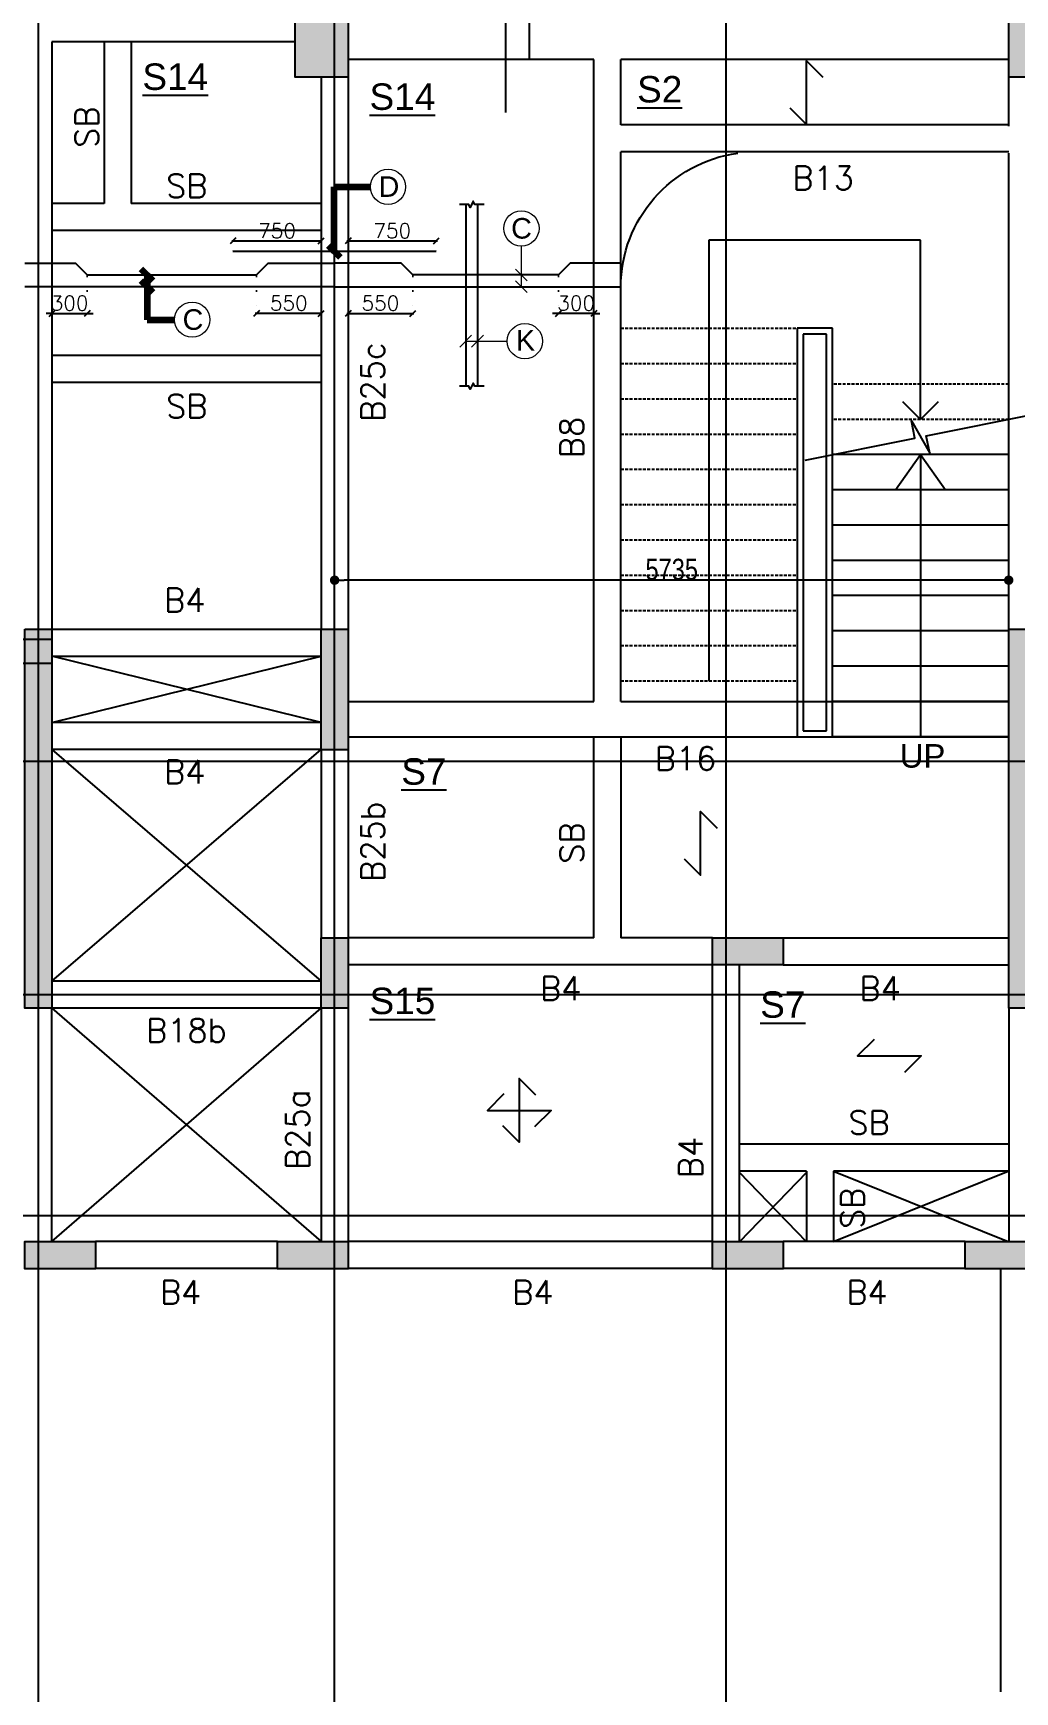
# Model space of a CAD drawing. Header units: millimetres. Extents: x 1772430 to 1864909, y -1443517 to -1381610.
# Drawn here: x 1795846 to 1804198, y -1421795 to -1407685 of the extents above; entities that cross this region are included whole.
import ezdxf

# ---------------------------------------------------------------- set-up
doc = ezdxf.new("R2010")
doc.units = ezdxf.units.MM
doc.header["$LTSCALE"] = 100
doc.header["$MEASUREMENT"] = 0
doc.header["$PDMODE"] = 98
for name, pattern in [('1', [0]), ('ACAD_ISO02W100', [15, 12, -3]), ('CENTER2', [28.575, 19.05, -3.175, 3.175, -3.175]), ('CONTINOUS', [0]), ('DASHED', [0.75, 0.5, -0.25]), ('DOT', [0.25, 0, -0.25]), ('HIDDEN', [0.375, 0.25, -0.125])]:
    doc.linetypes.add(name, pattern=pattern)
for name, color, linetype in [('BEAM NO', 7, '1'), ('BEAM-230X450', 31, 'Continuous'), ('BEAM-230X600', 150, 'Continuous'), ('BEAM-300X450', 6, 'Continuous'), ('BEAM-300X600', 4, 'Continuous'), ('BEAM-375X900', 22, 'Continuous'), ('BEAM-450X275', 7, 'Continuous'), ('DIM', 191, 'Continuous'), ('s-steel', 1, 'Continuous'), ('S-STRU. CUTOUT', 3, 'Continuous'), ('SLAB NO.', 4, 'Continuous'), ('Stair', 7, 'Continuous'), ('STEEL', 1, 'Continuous'), ('STR.COLUMN', 1, 'Continuous')]:
    doc.layers.add(name, color=color, linetype=linetype)
for name, color, linetype, lineweight in [('CENTER_LINE', 8, 'CENTER2', 25), ('GRID', 252, 'ACAD_ISO02W100', 9), ('LEADER', 191, 'Continuous', 15), ('S-B5-230X600', 120, 'HIDDEN', 25), ('SLAB STEEL MARK', 133, 'Continuous', 30)]:
    doc.layers.add(name, color=color, linetype=linetype, lineweight=lineweight)
doc.styles.add('1-100', font='arial.ttf', dxfattribs={"height": 120})
doc.styles.add('AR', font='', dxfattribs={"width": 0.8})
doc.styles.add('DEEPAK', font='arial.ttf')
doc.styles.add('ROMANS', font='romans.shx')
doc.styles.add('RS', font='romans.shx', dxfattribs={"width": 0.9})
doc.styles.get("Standard").update_dxf_attribs({"font": 'arial.ttf'})
doc.styles.add('style1', font='arial.ttf')
doc.styles.get('AR').set_extended_font_data('Arial Unicode MS')
doc.dimstyles.new('100', dxfattribs={"dimtxt": 180, "dimasz": 80, "dimexe": 0.18, "dimexo": 0.0625, "dimgap": 1, "dimtad": 1, "dimdec": 0, "dimzin": 0, "dimdsep": 46, "dimtxsty": 'AR', "dimblk": 'DOT', "dimcen": 0.09, "dimse1": 1, "dimse2": 1, "dimclrd": 50, "dimclrt": 256, "dimadec": 0, "dimazin": 0, "dimtfac": 1, "dimtdec": 0, "dimtix": 1, "dimtofl": 0, "dimtmove": 2, "dimatfit": 0, "dimfxl": 1, "dimtolj": 1, "dimtzin": 0, "dimlwd": -1, "dimarcsym": 0})
doc.dimstyles.new('DIM 1-100 1', dxfattribs={"dimtxt": 200, "dimasz": 100, "dimexe": 50, "dimexo": 50, "dimgap": 50, "dimtad": 1, "dimdec": 1, "dimrnd": 5, "dimzin": 0, "dimdsep": 46, "dimtxsty": 'Standard', "dimblk": 'ARCHTICK', "dimcen": 100, "dimdle": 100, "dimclrd": 256, "dimclre": 256, "dimclrt": 256, "dimadec": 0, "dimazin": 0, "dimtfac": 1, "dimtdec": 1, "dimtix": 1, "dimtofl": 0, "dimtmove": 1, "dimatfit": 3, "dimldrblk": 'OPEN90', "dimfxl": 1, "dimtolj": 1, "dimtzin": 0, "dimlwd": -1, "dimlwe": -1, "dimarcsym": 0})
doc.dimstyles.new('KRUNAL-MM', dxfattribs={"dimtxt": 50, "dimasz": 35, "dimexe": 25, "dimexo": 0, "dimgap": 15, "dimtad": 1, "dimdec": 0, "dimzin": 0, "dimdsep": 46, "dimtxsty": 'RS', "dimblk": 'OBLIQUE', "dimcen": 0, "dimdle": 25, "dimclrd": 256, "dimclre": 256, "dimclrt": 7, "dimadec": 0, "dimazin": 0, "dimtfac": 1, "dimtdec": 0, "dimtix": 1, "dimtmove": 0, "dimatfit": 2, "dimfxl": 1, "dimtolj": 1, "dimtzin": 0, "dimlwd": -1, "dimlwe": -1, "dimarcsym": 0})
doc.dimstyles.new('pag', dxfattribs={"dimtxt": 180, "dimasz": 150, "dimexe": 100, "dimexo": 0, "dimgap": 50, "dimtad": 1, "dimdec": 0, "dimzin": 0, "dimdsep": 46, "dimtxsty": 'ROMANS', "dimblk": 'OBLIQUE', "dimcen": 0, "dimdle": 100, "dimclrd": 256, "dimclre": 256, "dimclrt": 256, "dimadec": 0, "dimazin": 0, "dimtfac": 1, "dimtdec": 0, "dimtmove": 2, "dimatfit": 3, "dimfxl": 1, "dimtolj": 1, "dimtzin": 0, "dimlwd": -1, "dimlwe": -1, "dimarcsym": 0})

# ---------------------------------------------------------------- blocks, each defined once
blk = doc.blocks.new('FIRST FLOOR COLUMNS')
at = {"layer": 'CENTER_LINE', "ltscale": 50}
for p, q in [((12075, -41448), (12075, 12223)), ((17925, -41973), (17925, 11660)), ((14595, -42257), (14595, 11405)), ((68022, -18245), (-4699, -18245)), ((25354, -20230), (-4699, -20230)), ((68022, -22110), (-4699, -22110))]:
    blk.add_line(p, q, dxfattribs=at)
blk = doc.blocks.new('_ArchTick')
at = {"color": 0, "linetype": 'ByBlock', "const_width": 0.15}
blk.add_lwpolyline([(-0.5, -0.5), (0.5, 0.5)], dxfattribs=at)
blk = doc.blocks.new('_Open90')
at = {"color": 0, "linetype": 'ByBlock', "lineweight": -2}
for p, q in [((-0.5, 0.5), (0, 0)), ((0, 0), (-1, 0)), ((0, 0), (-0.5, -0.5))]:
    blk.add_line(p, q, dxfattribs=at)
blk = doc.blocks.new('COL')
at = {"layer": 'STR.COLUMN', "transparency": 33554687}
h = blk.add_hatch(color=256, dxfattribs=at)
h.dxf.hatch_style = 1
h.paths.add_polyline_path([(1798076, -1412174), (1798526, -1412174), (1798526, -1411424), (1798076, -1411424)])
h = blk.add_hatch(color=256, dxfattribs=at)
h.dxf.hatch_style = 1
h.paths.add_polyline_path([(1804146, -1412174), (1804596, -1412174), (1804596, -1411424), (1804146, -1411424)])
h = blk.add_hatch(color=256, dxfattribs=at)
h.dxf.hatch_style = 1
h.paths.add_polyline_path([(1795776, -1416869), (1795776, -1420094), (1796006, -1420094), (1796006, -1416869)])
h = blk.add_hatch(color=256, dxfattribs=at)
h.dxf.hatch_style = 1
h.paths.add_polyline_path([(1798296, -1417894), (1798526, -1417894), (1798526, -1416869), (1798296, -1416869)])
h = blk.add_hatch(color=256, dxfattribs=at)
h.dxf.hatch_style = 1
h.paths.add_polyline_path([(1804146, -1416869), (1804146, -1420094), (1804376, -1420094), (1804376, -1416869)])
h = blk.add_hatch(color=256, dxfattribs=at)
h.dxf.hatch_style = 1
h.paths.add_polyline_path([(1798296, -1420094), (1798526, -1420094), (1798526, -1419494), (1798296, -1419494)])
h = blk.add_hatch(color=256, dxfattribs=at)
h.dxf.hatch_style = 1
h.paths.add_polyline_path([(1801626, -1419494), (1801626, -1419724), (1802226, -1419724), (1802226, -1419494)])
h = blk.add_hatch(color=256, dxfattribs=at)
h.dxf.hatch_style = 1
h.paths.add_polyline_path([(1795776, -1422079), (1795776, -1422309), (1796376, -1422309), (1796376, -1422079)])
h = blk.add_hatch(color=256, dxfattribs=at)
h.dxf.hatch_style = 1
h.paths.add_polyline_path([(1797926, -1422079), (1797926, -1422309), (1798526, -1422309), (1798526, -1422079)])
h = blk.add_hatch(color=256, dxfattribs=at)
h.dxf.hatch_style = 1
h.paths.add_polyline_path([(1801626, -1422079), (1801626, -1422309), (1802226, -1422309), (1802226, -1422079)])
h = blk.add_hatch(color=256, dxfattribs=at)
h.dxf.hatch_style = 1
h.paths.add_polyline_path([(1803776, -1422079), (1803776, -1422309), (1804376, -1422309), (1804376, -1422079)])
at = {"layer": 'STR.COLUMN', "color": 5}
for points in [[(1798076, -1411424), (1798526, -1411424), (1798526, -1412174), (1798076, -1412174), (1798076, -1411424)], [(1804146, -1411424), (1804596, -1411424), (1804596, -1412174), (1804146, -1412174), (1804146, -1411424)], [(1795776, -1416869), (1796006, -1416869), (1796006, -1420094), (1795776, -1420094), (1795776, -1416869)], [(1798296, -1416869), (1798526, -1416869), (1798526, -1417894), (1798296, -1417894), (1798296, -1416869)], [(1804146, -1416869), (1804376, -1416869), (1804376, -1420094), (1804146, -1420094), (1804146, -1416869)], [(1798296, -1419494), (1798526, -1419494), (1798526, -1420094), (1798296, -1420094), (1798296, -1419494)], [(1802226, -1419494), (1802226, -1419724), (1801626, -1419724), (1801626, -1419494), (1802226, -1419494)]]:
    blk.add_lwpolyline(points, dxfattribs=at)
for points in [[(1796376, -1422079), (1796376, -1422309), (1795776, -1422309), (1795776, -1422079), (1796376, -1422079)], [(1798526, -1422079), (1798526, -1422309), (1797926, -1422309), (1797926, -1422079), (1798526, -1422079)], [(1802226, -1422079), (1802226, -1422309), (1801626, -1422309), (1801626, -1422079), (1802226, -1422079)], [(1804376, -1422079), (1804376, -1422309), (1803776, -1422309), (1803776, -1422079), (1804376, -1422079)]]:
    blk.add_lwpolyline(points, close=True, dxfattribs=at)
blk = doc.blocks.new('_Oblique')
at = {"color": 0, "linetype": 'ByBlock', "lineweight": -2}
blk.add_line((-0.5, -0.5), (0.5, 0.5), dxfattribs=at)
blk = doc.blocks.new('*D77')
at = {"layer": 'Defpoints', "color": 0, "transparency": 16777216}
for p in [(1798526, -1409841), (1799076, -1409741), (1799076, -1410069)]:
    blk.add_point(p, dxfattribs=at)
at = {"layer": 'DIM', "color": 191, "linetype": 'DOT', "ltscale": 5, "transparency": 16777216}
for p, q in [((1798526, -1409851), (1798526, -1410079)), ((1799076, -1409751), (1799076, -1410079))]:
    blk.add_line(p, q, dxfattribs=at)
at = {"layer": 'DIM', "color": 191, "ltscale": 5, "transparency": 16777216}
blk.add_line((1798516, -1410069), (1799086, -1410069), dxfattribs=at)
at = {"layer": 'DIM', "color": 191, "linetype": 'ByBlock', "transparency": 16777216, "xscale": 50, "yscale": 50, "zscale": 50, "rotation": 180}
blk.add_blockref('_Oblique', (1798526, -1410069), dxfattribs=at)
at = {"layer": 'DIM', "color": 191, "linetype": 'ByBlock', "transparency": 16777216, "xscale": 50, "yscale": 50, "zscale": 50}
blk.add_blockref('_Oblique', (1799076, -1410069), dxfattribs=at)
at = {"layer": 'DIM', "color": 7, "transparency": 16777216, "insert": (1798801, -1409981), "char_height": 125, "attachment_point": 5, "style": 'ROMANS'}
blk.add_mtext('\\A1;550', dxfattribs=at)
blk = doc.blocks.new('*D78')
at = {"layer": 'Defpoints', "color": 0, "transparency": 16777216}
for p in [(1800316, -1409741), (1800616, -1409841), (1800316, -1410069)]:
    blk.add_point(p, dxfattribs=at)
at = {"layer": 'DIM', "color": 191, "linetype": 'DOT', "ltscale": 5, "transparency": 16777216}
for p, q in [((1800316, -1409751), (1800316, -1410079)), ((1800616, -1409851), (1800616, -1410079))]:
    blk.add_line(p, q, dxfattribs=at)
at = {"layer": 'DIM', "color": 191, "ltscale": 5, "transparency": 16777216}
for p, q in [((1800316, -1410069), (1800266, -1410069)), ((1800626, -1410069), (1800306, -1410069)), ((1800616, -1410069), (1800666, -1410069))]:
    blk.add_line(p, q, dxfattribs=at)
at = {"layer": 'DIM', "color": 191, "linetype": 'ByBlock', "transparency": 16777216, "xscale": 50, "yscale": 50, "zscale": 50}
blk.add_blockref('_Oblique', (1800316, -1410069), dxfattribs=at)
at = {"layer": 'DIM', "color": 191, "linetype": 'ByBlock', "transparency": 16777216, "xscale": 50, "yscale": 50, "zscale": 50, "rotation": 180}
blk.add_blockref('_Oblique', (1800616, -1410069), dxfattribs=at)
at = {"layer": 'DIM', "color": 7, "transparency": 16777216, "insert": (1800466, -1409981), "char_height": 125, "attachment_point": 5, "style": 'ROMANS'}
blk.add_mtext('\\A1;300', dxfattribs=at)
blk = doc.blocks.new('*D116')
at = {"layer": 'Defpoints', "color": 0, "transparency": 16777216}
for p in [(1797746, -1409741), (1798296, -1409841), (1797746, -1410069)]:
    blk.add_point(p, dxfattribs=at)
at = {"layer": 'DIM', "color": 191, "linetype": 'DOT', "ltscale": 5, "transparency": 16777216}
for p, q in [((1797746, -1409751), (1797746, -1410079)), ((1798296, -1409851), (1798296, -1410079))]:
    blk.add_line(p, q, dxfattribs=at)
at = {"layer": 'DIM', "color": 191, "ltscale": 5, "transparency": 16777216}
blk.add_line((1798306, -1410069), (1797736, -1410069), dxfattribs=at)
at = {"layer": 'DIM', "color": 191, "linetype": 'ByBlock', "transparency": 16777216, "xscale": 50, "yscale": 50, "zscale": 50, "rotation": 180}
blk.add_blockref('_Oblique', (1797746, -1410069), dxfattribs=at)
at = {"layer": 'DIM', "color": 191, "linetype": 'ByBlock', "transparency": 16777216, "xscale": 50, "yscale": 50, "zscale": 50}
blk.add_blockref('_Oblique', (1798296, -1410069), dxfattribs=at)
at = {"layer": 'DIM', "color": 7, "transparency": 16777216, "insert": (1798021, -1409981), "char_height": 125, "attachment_point": 5, "style": 'ROMANS'}
blk.add_mtext('\\A1;550', dxfattribs=at)
blk = doc.blocks.new('*D117')
at = {"layer": 'Defpoints', "color": 0, "transparency": 16777216}
for p in [(1796006, -1409841), (1796306, -1409741), (1796306, -1410069)]:
    blk.add_point(p, dxfattribs=at)
at = {"layer": 'DIM', "color": 191, "linetype": 'DOT', "ltscale": 5, "transparency": 16777216}
for p, q in [((1796006, -1409851), (1796006, -1410079)), ((1796306, -1409751), (1796306, -1410079))]:
    blk.add_line(p, q, dxfattribs=at)
at = {"layer": 'DIM', "color": 191, "ltscale": 5, "transparency": 16777216}
for p, q in [((1796006, -1410069), (1795956, -1410069)), ((1795996, -1410069), (1796316, -1410069)), ((1796306, -1410069), (1796356, -1410069))]:
    blk.add_line(p, q, dxfattribs=at)
at = {"layer": 'DIM', "color": 191, "linetype": 'ByBlock', "transparency": 16777216, "xscale": 50, "yscale": 50, "zscale": 50}
blk.add_blockref('_Oblique', (1796006, -1410069), dxfattribs=at)
at = {"layer": 'DIM', "color": 191, "linetype": 'ByBlock', "transparency": 16777216, "xscale": 50, "yscale": 50, "zscale": 50, "rotation": 180}
blk.add_blockref('_Oblique', (1796306, -1410069), dxfattribs=at)
at = {"layer": 'DIM', "color": 7, "transparency": 16777216, "insert": (1796156, -1409981), "char_height": 125, "attachment_point": 5, "style": 'ROMANS'}
blk.add_mtext('\\A1;300', dxfattribs=at)
blk = doc.blocks.new('*D118')
at = {"layer": 'Defpoints', "color": 0, "transparency": 16777216}
for p in [(1797546, -1409541), (1798296, -1409452), (1798296, -1409541)]:
    blk.add_point(p, dxfattribs=at)
at = {"layer": 'DIM', "color": 191, "linetype": 'DOT', "ltscale": 5, "transparency": 16777216}
for p, q in [((1797546, -1409531), (1797546, -1409442)), ((1798296, -1409531), (1798296, -1409442))]:
    blk.add_line(p, q, dxfattribs=at)
at = {"layer": 'DIM', "color": 191, "ltscale": 5, "transparency": 16777216}
blk.add_line((1797536, -1409452), (1798306, -1409452), dxfattribs=at)
at = {"layer": 'DIM', "color": 191, "linetype": 'ByBlock', "transparency": 16777216, "xscale": 50, "yscale": 50, "zscale": 50, "rotation": 180}
blk.add_blockref('_Oblique', (1797546, -1409452), dxfattribs=at)
at = {"layer": 'DIM', "color": 191, "linetype": 'ByBlock', "transparency": 16777216, "xscale": 50, "yscale": 50, "zscale": 50}
blk.add_blockref('_Oblique', (1798296, -1409452), dxfattribs=at)
at = {"layer": 'DIM', "color": 7, "transparency": 16777216, "insert": (1797921, -1409365), "char_height": 125, "attachment_point": 5, "style": 'ROMANS'}
blk.add_mtext('\\A1;750', dxfattribs=at)
blk = doc.blocks.new('*D119')
at = {"layer": 'Defpoints', "color": 0, "transparency": 16777216}
for p in [(1798526, -1409541), (1799276, -1409452), (1799276, -1409541)]:
    blk.add_point(p, dxfattribs=at)
at = {"layer": 'DIM', "color": 191, "linetype": 'DOT', "ltscale": 5, "transparency": 16777216}
for p, q in [((1798526, -1409531), (1798526, -1409442)), ((1799276, -1409531), (1799276, -1409442))]:
    blk.add_line(p, q, dxfattribs=at)
at = {"layer": 'DIM', "color": 191, "ltscale": 5, "transparency": 16777216}
blk.add_line((1798516, -1409452), (1799286, -1409452), dxfattribs=at)
at = {"layer": 'DIM', "color": 191, "linetype": 'ByBlock', "transparency": 16777216, "xscale": 50, "yscale": 50, "zscale": 50, "rotation": 180}
blk.add_blockref('_Oblique', (1798526, -1409452), dxfattribs=at)
at = {"layer": 'DIM', "color": 191, "linetype": 'ByBlock', "transparency": 16777216, "xscale": 50, "yscale": 50, "zscale": 50}
blk.add_blockref('_Oblique', (1799276, -1409452), dxfattribs=at)
at = {"layer": 'DIM', "color": 7, "transparency": 16777216, "insert": (1798901, -1409365), "char_height": 125, "attachment_point": 5, "style": 'ROMANS'}
blk.add_mtext('\\A1;750', dxfattribs=at)
blk = doc.blocks.new('*U41')
at = {"layer": 'STEEL'}
for points in [[(707738, 27916), (707888, 27766), (707888, 28344), (708038, 28194)], [(707749, 28205), (707599, 28055), (708177, 28055), (708027, 27905)]]:
    blk.add_lwpolyline(points, dxfattribs=at)
blk = doc.blocks.new('*U321')
at = {"layer": 'STEEL'}
blk.add_lwpolyline([(707738, 27916), (707888, 27766), (707888, 28344), (708038, 28194)], dxfattribs=at)
blk = doc.blocks.new('*U166')
at = {"layer": 'STEEL'}
blk.add_lwpolyline([(707738, 27916), (707888, 27766), (707888, 28344), (708038, 28194)], dxfattribs=at)
blk = doc.blocks.new('*U327')
at = {"layer": 'STEEL'}
blk.add_lwpolyline([(707738, 27916), (707888, 27766), (707888, 28344), (708038, 28194)], dxfattribs=at)
blk = doc.blocks.new('_Dot')
at = {"linetype": 'ByBlock', "lineweight": -2}
blk.add_line((-0.5, 0), (-1, 0), dxfattribs=at)
at = {"linetype": 'ByBlock', "const_width": 0.5}
blk.add_lwpolyline([(-0.25, 0, 1), (0.25, 0, 1)], format="xyb", close=True, dxfattribs=at)
blk = doc.blocks.new('*D386')
at = {"color": 50, "transparency": 16777216}
blk.add_line((1804066, -1412338), (1798491, -1412338), dxfattribs=at)
at = {"layer": 'Defpoints', "color": 0, "transparency": 16777216}
for p in [(1798411, -1412338), (1798411, -1413670), (1804146, -1413670)]:
    blk.add_point(p, dxfattribs=at)
at = {"color": 50, "transparency": 16777216, "xscale": 80, "yscale": 80, "zscale": 80, "rotation": 180}
blk.add_blockref('_Dot', (1798411, -1412338), dxfattribs=at)
at = {"color": 50, "transparency": 16777216, "xscale": 80, "yscale": 80, "zscale": 80}
blk.add_blockref('_Dot', (1804146, -1412338), dxfattribs=at)
at = {"transparency": 16777216, "insert": (1801279, -1412247), "char_height": 180, "attachment_point": 5, "style": 'AR'}
blk.add_mtext('\\A1;5735', dxfattribs=at)
blk = doc.blocks.new('G$C1250C493')
at = {"layer": 'Stair', "color": 251, "linetype": 'DASHED', "ltscale": 0.5}
for p, q in [((-3300, -2885), (-1800, -2885)), ((-3300, -3185), (-1800, -3185)), ((0, -3360), (-1500, -3360)), ((-3300, -3485), (-1800, -3485)), ((0, -3660), (-1500, -3660)), ((-3300, -3785), (-1800, -3785)), ((-3300, -4085), (-1800, -4085)), ((-3300, -4385), (-1800, -4385)), ((-3300, -4685), (-1800, -4685)), ((-3300, -4985), (-1800, -4985)), ((-3300, -5285), (-1800, -5285)), ((-3300, -5585), (-1800, -5585)), ((-3300, -5885), (-1800, -5885))]:
    blk.add_line(p, q, dxfattribs=at)
at = {"layer": 'Stair', "color": 251}
for p, q in [((0, -3960), (-1500, -3960)), ((0, -4260), (-1500, -4260)), ((0, -4560), (-1500, -4560)), ((0, -4860), (-1500, -4860)), ((0, -5160), (-1500, -5160)), ((0, -5460), (-1500, -5460)), ((0, -5760), (-1500, -5760)), ((0, -6060), (-1500, -6060)), ((0, -6360), (-1500, -6360))]:
    blk.add_line(p, q, dxfattribs=at)
at = {"layer": 'Stair', "color": 251, "linetype": 'DASHED', "ltscale": 200}
for points in [[(-1800, -2885), (-1800, -6360), (-1500, -6360), (-1500, -2885)], [(-1750, -2935), (-1750, -6310), (-1550, -6310), (-1550, -2935)]]:
    blk.add_lwpolyline(points, close=True, dxfattribs=at)
at = {"layer": 'Stair', "color": 251}
blk.add_lwpolyline([(-1731, -4006), (-799, -3820), (-828, -3673), (-672, -3948), (-701, -3801), (231, -3614)], dxfattribs=at)
at = {"layer": 'Stair', "color": 251, "insert": (-927, -6423), "char_height": 200, "width": 404.63, "attachment_point": 1, "style": '1-100'}
blk.add_mtext('UP', dxfattribs=at)
at = {"layer": 'Stair', "color": 251}
for points, override in [([(-750, -3660), (-750, -2135), (-2550, -2135), (-2550, -5885)], {"dimasz": 300}), ([(-750, -3960), (-750, -6360)], {"dimasz": 300, "dimldrblk": 'Open90'})]:
    blk.add_leader(points, dimstyle='DIM 1-100 1', override=override, dxfattribs=at)

msp = doc.modelspace()

# ---------------------------------------------------------------- linework, layer by layer
at = {"layer": 'BEAM-230X450', "linetype": 'HIDDEN', "ltscale": 750}
for p, q in [((1804146.1, -1408465.3), (1800846.1, -1408465.3)), ((1801840.2, -1408695.3), (1800846.1, -1408695.3))]:
    msp.add_line(p, q, dxfattribs=at)
at = {"layer": 'BEAM-230X450', "linetype": 'CONTINOUS', "ltscale": 750}
msp.add_line((1804146.1, -1408695.3), (1801840.2, -1408695.3), dxfattribs=at)
at = {"layer": 'BEAM-230X600', "linetype": 'HIDDEN', "ltscale": 750}
for p, q in [((1796006.1, -1407759.4), (1796006.1, -1412754.7)), ((1800616.1, -1413370), (1800616.1, -1407909.7)), ((1800846.1, -1408465.3), (1800846.1, -1407909.7)), ((1798296.1, -1408059.7), (1798296.1, -1412754.7)), ((1798526.1, -1408059.7), (1798526.1, -1412754.7)), ((1804146.1, -1408475.4), (1804146.1, -1408059.7)), ((1800846.1, -1409844.8), (1800846.1, -1408695.3)), ((1796006.1, -1412754.7), (1798296.1, -1412754.7)), ((1798526.1, -1413779.7), (1798526.1, -1415379.7)), ((1800616.1, -1415379.7), (1798526.1, -1415379.7)), ((1801626.1, -1415379.7), (1800846.1, -1415379.7)), ((1802226.1, -1415379.7), (1804146.1, -1415379.7)), ((1801626.1, -1415609.7), (1798526.1, -1415609.7)), ((1801626.1, -1417964.7), (1801626.1, -1415609.7)), ((1801856.1, -1417376.4), (1801856.1, -1415609.7)), ((1802226.1, -1415609.7), (1804146.1, -1415609.7)), ((1798526.1, -1415979.7), (1798526.1, -1417964.7)), ((1804146.1, -1415979.7), (1804146.1, -1417364.7)), ((1801626.1, -1417964.7), (1798526.1, -1417964.7))]:
    msp.add_line(p, q, dxfattribs=at)
at = {"layer": 'BEAM-230X600', "linetype": 'CONTINOUS', "ltscale": 750}
for p, q in [((1804146.1, -1412754.7), (1804146.1, -1408705.4)), ((1800846.1, -1413370), (1800846.1, -1409844.8)), ((1796006.1, -1412984.7), (1798296.1, -1412984.7)), ((1798296.1, -1413549.7), (1796006.1, -1413549.7)), ((1798296.1, -1413779.7), (1796006.1, -1413779.7)), ((1798296.1, -1413779.7), (1798296.1, -1415379.7)), ((1798296.1, -1415749.7), (1796006.1, -1415749.7)), ((1796006.1, -1417964.7), (1796006.1, -1415979.7)), ((1798296.1, -1415979.7), (1796006.1, -1415979.7)), ((1798296.1, -1415979.7), (1798296.1, -1417964.7)), ((1797926.1, -1417964.7), (1796376.1, -1417964.7)), ((1797926.1, -1418194.7), (1796376.1, -1418194.7)), ((1803776.1, -1418194.7), (1802226.1, -1418194.7))]:
    msp.add_line(p, q, dxfattribs=at)
at = {"layer": 'BEAM-230X600', "linetype": 'Continuous', "ltscale": 750}
for p, q in [((1801856.1, -1417964.7), (1801856.1, -1417364.7)), ((1804146.1, -1417364.7), (1804146.1, -1417964.7)), ((1803776.1, -1417964.7), (1802226.1, -1417964.7))]:
    msp.add_line(p, q, dxfattribs=at)
at = {"layer": 'BEAM-230X600'}
msp.add_line((1801626.1, -1418194.7), (1798526.1, -1418194.7), dxfattribs=at)
at = {"layer": 'BEAM-230X600', "linetype": 'CONTINOUS', "ltscale": 750}
msp.add_lwpolyline([(1800846.1, -1409844.8, -0.3749228), (1801840.2, -1408705.4, -0.5737351)], format="xyb", dxfattribs=at)
at = {"layer": 'BEAM-300X450', "linetype": 'CONTINOUS', "ltscale": 750}
msp.add_line((1804076.1, -1418194.7), (1804076.1, -1421794.7), dxfattribs=at)
at = {"layer": 'BEAM-300X600', "linetype": 'HIDDEN', "ltscale": 750}
for p, q in [((1800616.1, -1407909.7), (1798526.1, -1407909.7)), ((1804146.1, -1407909.7), (1800846.1, -1407909.7)), ((1798526.1, -1413370), (1800616.1, -1413370)), ((1800846.1, -1413370), (1804146.1, -1413370)), ((1798526.1, -1413670), (1804146.1, -1413670))]:
    msp.add_line(p, q, dxfattribs=at)
at = {"layer": 'BEAM-375X900', "linetype": 'HIDDEN', "ltscale": 750}
msp.add_line((1798076.1, -1407759.6), (1796006.1, -1407759.6), dxfattribs=at)
at = {"layer": 'BEAM-450X275', "linetype": 'HIDDEN', "ltscale": 750}
for p, q in [((1796451.1, -1407759.4), (1796451.1, -1409134.6)), ((1796681.1, -1407759.4), (1796681.1, -1409134.6)), ((1796451.1, -1409134.6), (1796006.1, -1409134.6)), ((1798296.1, -1409134.6), (1796681.1, -1409134.6)), ((1798296.1, -1409364.6), (1796006.1, -1409364.6)), ((1798296.1, -1410426.6), (1796006.1, -1410426.6)), ((1798296.1, -1410656.6), (1796006.1, -1410656.6)), ((1800616.1, -1415379.7), (1800616.1, -1413670)), ((1800846.1, -1413670), (1800846.1, -1415379.7)), ((1804146.1, -1417134.7), (1801856.1, -1417134.7))]:
    msp.add_line(p, q, dxfattribs=at)
at = {"layer": 'BEAM-450X275', "linetype": 'Continuous', "ltscale": 750}
for p, q in [((1802426.1, -1417364.7), (1801856.1, -1417364.7)), ((1802426.1, -1417364.7), (1802426.1, -1417964.7)), ((1804146.1, -1417364.7), (1802656.1, -1417364.7)), ((1802656.1, -1417364.7), (1802656.1, -1417964.7))]:
    msp.add_line(p, q, dxfattribs=at)
at = {"layer": 'LEADER'}
for centre in [(1798865.1, -1408991.7), (1800000.2, -1409345.8), (1797199, -1410122), (1800029.5, -1410304.6)]:
    msp.add_circle(centre, 150, dxfattribs=at)
at = {"layer": 's-steel'}
for points in [[(1799868.6, -1408359.7), (1799868.6, -1407009.7), (1799968.6, -1406909.7), (1799968.6, -1403474.7), (1799868.4, -1403374.7), (1799868.4, -1402544.7)], [(1800068.6, -1407909.7), (1800068.6, -1402544.7)], [(1799682.1, -1409141.2), (1799604, -1409141.2), (1799590.7, -1409115.1), (1799564.8, -1409167.4), (1799551.5, -1409141.2), (1799473, -1409141.2)], [(1799526.8, -1409141.2), (1799526.8, -1410687)], [(1799626.8, -1409141.2), (1799626.8, -1410687)], [(1799276.1, -1409541.4), (1797546.1, -1409541.4)], [(1795776.1, -1409641.4), (1796206.3, -1409641.4), (1796306.3, -1409741.4), (1797746.1, -1409741.4), (1797846.1, -1409641.4), (1798411.1, -1409641.4)], [(1800846.1, -1409641.4), (1800415.9, -1409641.4), (1800315.9, -1409741.4), (1799076.1, -1409741.4), (1798976.1, -1409641.4), (1798411.1, -1409641.4)], [(1798411.1, -1409841.4), (1795776.1, -1409841.4)], [(1798411.1, -1409841.4), (1800846.1, -1409841.4)], [(1799682.1, -1410687), (1799604, -1410687), (1799590.7, -1410660.8), (1799564.8, -1410713.1), (1799551.5, -1410687), (1799473, -1410687)], [(1796006.1, -1412843.6), (1795426.1, -1412843.6), (1795326.1, -1412943.6), (1793526.1, -1412943.6), (1793426.1, -1412843.6), (1792661.1, -1412843.6)], [(1792661.1, -1413043.6), (1796006.1, -1413043.6)]]:
    msp.add_lwpolyline(points, dxfattribs=at)
at = {"layer": 'S-STRU. CUTOUT', "ltscale": 750}
for p, q in [((1798296.1, -1413549.7), (1796006.1, -1412984.7)), ((1796006.1, -1413549.7), (1798296.1, -1412984.7)), ((1796006.1, -1415749.7), (1798296.1, -1413779.7)), ((1796006.1, -1413779.7), (1798296.1, -1415749.7)), ((1796006.1, -1417964.7), (1798296.1, -1415979.7)), ((1796006.1, -1415979.7), (1798296.1, -1417964.7)), ((1802426.1, -1417966.4), (1801856.1, -1417376.4)), ((1802426.1, -1417376.4), (1801856.1, -1417966.4)), ((1802656.1, -1417964.7), (1804141.7, -1417364.7)), ((1802656.1, -1417364.7), (1804141.7, -1417964.7))]:
    msp.add_line(p, q, dxfattribs=at)

# ---------------------------------------------------------------- block references
at = {"color": 251}
msp.add_blockref('G$C1250C493', (1804146.1, -1407309.7), dxfattribs=at)
at = {"layer": 'GRID'}
msp.add_blockref('FIRST FLOOR COLUMNS', (1783816.1, -1395636.1), dxfattribs=at)
at = {"layer": 'S-B5-230X600', "xscale": 0.9375000000000001, "yscale": 0.9375000000000001, "zscale": 0.9375000000000001}
for name, p, rotation in [('*U327', (1138780, -1434491.6), 359.9999999999999), ('*U166', (1137879.9, -1440878.3), 359.9999999999999), ('*U321', (1776828.8, -752740.6, 0), 269.9999999999999), ('*U41', (1773680.5, -753203.2, 0), 269.9999999999999)]:
    msp.add_blockref(name, p, dxfattribs=dict(at, rotation=rotation))
at = {"layer": 'STR.COLUMN'}
msp.add_blockref('COL', (0, 4114.1), dxfattribs=at)

# ---------------------------------------------------------------- texts
at = {"layer": 'BEAM NO', "ltscale": 500, "style": 'ROMANS'}
for s, rotation, p in [('SB', 89.99997, (1796402.5, -1408660, 0)), ('SB', 359.99997, (1796977.5, -1409082.8, 0)), ('B13', 359.99997, (1802305.4, -1409016.9, 0)), ('B25c', 89.99997, (1798835.5, -1410990.1, 0)), ('SB', 359.99997, (1796977.5, -1410957.7, 0)), ('B8', 89.99997, (1800529.5, -1411299.9, 0)), ('B4', 359.99997, (1796960.4, -1412607.3, 0)), ('B16', 359.99997, (1801133.9, -1413955.2, 0)), ('B4', 359.99997, (1796960.4, -1414068.1, 0)), ('B25b', 89.99997, (1798835.5, -1414904.9, 0)), ('SB', 89.99997, (1800529.5, -1414750.1, 0)), ('B4', 359.99997, (1800159.3, -1415909.8, 0)), ('B4', 359.99997, (1802876.8, -1415909.8, 0)), ('B18b', 359.99997, (1796807.2, -1416268.2, 0)), ('B25a', 89.99997, (1798196.3, -1417355.4, 0)), ('SB', 359.99997, (1802782.4, -1417052.1, 0)), ('B4', 89.99997, (1801539.5, -1417425, 0)), ('SB', 89.99997, (1802917.5, -1417857.2, 0)), ('B4', 359.99997, (1796925, -1418494.3, 0)), ('B4', 359.99997, (1799922.4, -1418494.3, 0)), ('B4', 359.99997, (1802764.8, -1418494.3, 0))]:
    msp.add_text(s, height=200, rotation=rotation, dxfattribs=at).set_placement(p)
at = {"layer": 'SLAB NO.', "color": 42, "style": 'DEEPAK'}
for s, p in [('%%US14', (1796775.3, -1408167.3)), ('%%US14', (1798707.9, -1408337.1)), ('%%US2', (1800984.5, -1408274.2)), ('%%US7', (1798978.3, -1414077.7)), ('%%US15', (1798707.9, -1416029.6)), ('%%US7', (1802031.9, -1416060.3))]:
    msp.add_text(s, height=225, dxfattribs=at).set_placement(p)
at = {"layer": 'SLAB STEEL MARK', "style": 'style1'}
for s, p in [('D', (1798784.9, -1409077.1)), ('C', (1799912.5, -1409432.2)), ('C', (1797117.4, -1410208.4)), ('K', (1799952.9, -1410384.8))]:
    msp.add_text(s, height=175, dxfattribs=at).set_placement(p)

# ---------------------------------------------------------------- dimensions: what is measured, and where the dimension line sits
at = {"color": 251}
dim = msp.add_linear_dim(base=(1798411.1, -1412337.7), p1=(1804146.1, -1413670), p2=(1798411.1, -1413670), dimstyle='100', override={"dimfxlon": 1}, dxfattribs=at)
dim.commit()
dim.dimension.update_dxf_attribs({"geometry": '*D386', "text_midpoint": (1801278.6, -1412246.7)})
at = {"layer": 'DIM', "linetype": 'DOT', "ltscale": 5}
for base, p1, p2, picture, middle in [((1798296.1, -1409452.3), (1797546.1, -1409541.4), (1798296.1, -1409541.4), '*D118', (1797921.1, -1409364.8)), ((1799276.1, -1409452.3), (1798526.1, -1409541.4), (1799276.1, -1409541.4), '*D119', (1798901.1, -1409364.8)), ((1799076.1, -1410068.7), (1798526.1, -1409841.4), (1799076.1, -1409741.4), '*D77', (1798801.1, -1409981.2))]:
    dim = msp.add_linear_dim(base=base, p1=p1, p2=p2, dimstyle='pag', override={"dimtxt": 125, "dimasz": 50, "dimexe": 10, "dimexo": 10, "dimgap": 25, "dimtxsty": 'ROMANS', "dimdle": 10, "dimclrd": 191, "dimclre": 191, "dimclrt": 7, "dimtix": 1, "dimtmove": 1}, dxfattribs=at)
    dim.commit()
    dim.dimension.update_dxf_attribs({"geometry": picture, "text_midpoint": middle})
for base, p1, p2, angle, picture, middle in [((1796306.3, -1410068.7), (1796006.1, -1409841.4), (1796306.3, -1409741.4), 0, '*D117', (1796156.2, -1409981.2)), ((1797746.1, -1410068.7), (1798296.1, -1409841.4), (1797746.1, -1409741.4), 180, '*D116', (1798021.1, -1409981.2)), ((1800315.9, -1410068.7), (1800616.1, -1409841.4), (1800315.9, -1409741.4), 180, '*D78', (1800466, -1409981.2))]:
    dim = msp.add_linear_dim(base=base, p1=p1, p2=p2, angle=angle, dimstyle='pag', override={"dimtxt": 125, "dimasz": 50, "dimexe": 10, "dimexo": 10, "dimgap": 25, "dimtxsty": 'ROMANS', "dimdle": 10, "dimclrd": 191, "dimclre": 191, "dimclrt": 7, "dimtix": 1, "dimtmove": 1}, dxfattribs=at)
    dim.commit()
    dim.dimension.update_dxf_attribs({"geometry": picture, "text_midpoint": middle})

# ---------------------------------------------------------------- leaders
at = {"layer": 'LEADER'}
for points, override in [([(1798406.7, -1409541.4), (1798406.7, -1408991.7), (1798715.1, -1408991.7)], {"dimscale": 1, "dimtxt": 50, "dimasz": 100, "dimgap": 15, "dimtad": 0, "dimtxsty": 'RS', "dimclrd": 256, "dimldrblk": 'Oblique', "dimlwd": 65535}), ([(1800000.2, -1409841.3), (1800000.2, -1409495.8)], {"dimasz": 100, "dimtad": 0, "dimldrblk": 'Oblique', "dimfxl": 0.059055, "dimarcsym": 1}), ([(1800000.2, -1409741.3), (1800000.2, -1409495.8)], {"dimasz": 100, "dimtad": 0, "dimldrblk": 'Oblique', "dimfxl": 0.059055, "dimarcsym": 1}), ([(1796815.7, -1409741.4), (1796815.7, -1410122), (1797049, -1410122)], {"dimscale": 1, "dimtxt": 50, "dimasz": 100, "dimgap": 15, "dimtad": 0, "dimtxsty": 'RS', "dimclrd": 256, "dimldrblk": 'Oblique', "dimlwd": 65535}), ([(1796815.7, -1409841.4), (1796815.7, -1410122), (1797049, -1410122)], {"dimscale": 1, "dimtxt": 50, "dimasz": 100, "dimgap": 15, "dimtad": 0, "dimtxsty": 'RS', "dimclrd": 256, "dimldrblk": 'Oblique', "dimlwd": 65535}), ([(1799526.8, -1410304.6), (1799879.5, -1410304.6)], {"dimasz": 100, "dimtad": 0, "dimldrblk": 'Oblique', "dimfxl": 0.059055, "dimarcsym": 1}), ([(1799626.8, -1410304.6), (1799879.5, -1410304.6)], {"dimasz": 100, "dimtad": 0, "dimldrblk": 'Oblique', "dimfxl": 0.059055, "dimarcsym": 1})]:
    msp.add_leader(points, dimstyle='KRUNAL-MM', override=override, dxfattribs=at)

doc.saveas('drawing.dxf')
